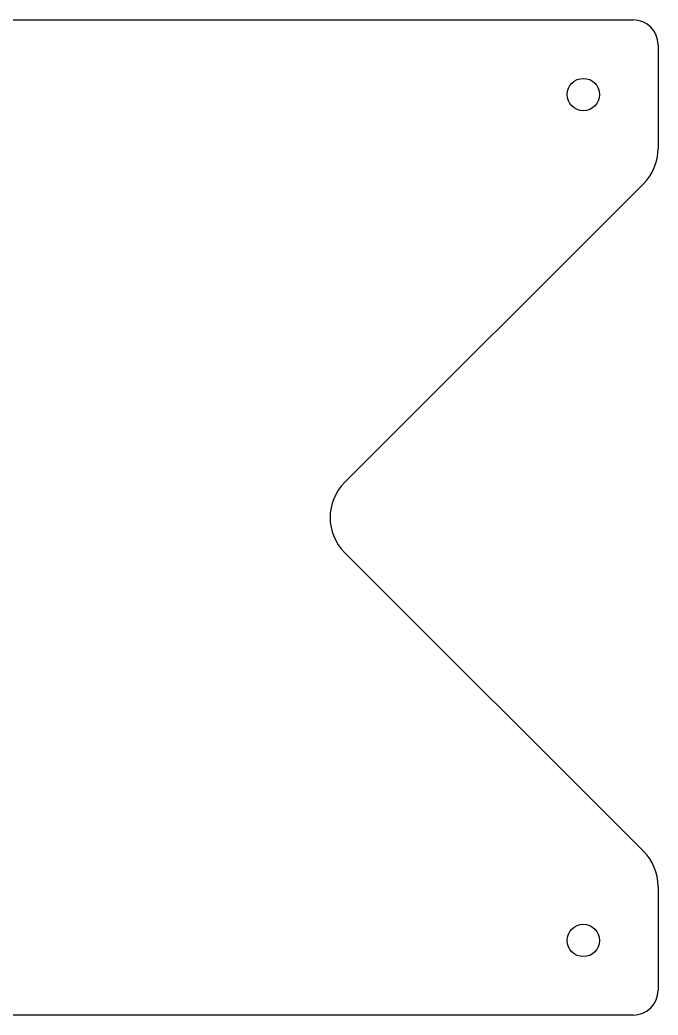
# Model space of a CAD drawing. Header units: millimetres. Extents: x -275 to 275, y -100 to 100.
# Drawn here: x 146.9 to 275, y -100 to 100 of the extents above; entities that cross this region are included whole.
import ezdxf

# ---------------------------------------------------------------- set-up
doc = ezdxf.new("R2010")
doc.units = ezdxf.units.MM

msp = doc.modelspace()

# ---------------------------------------------------------------- linework, layer by layer
for p, q in [((-270, 100), (270, 100)), ((275, 95), (275, 74.14)), ((272.07, 67.07), (212.07, 7.07)), ((212.07, -7.07), (272.07, -67.07)), ((275, -74.14), (275, -95)), ((270, -100), (-270, -100))]:
    msp.add_line(p, q)
for centre in [(260, 85), (260, -85)]:
    msp.add_circle(centre, 3.25)
for centre, radius, start, end in [((270, 95), 5, 0, 90), ((265, 74.14), 10, -45, 0), ((219.14, 0), 10, 135, -135), ((265, -74.14), 10, 0, 45), ((270, -95), 5, -90, 0)]:
    msp.add_arc(centre, radius, start, end)

doc.saveas('drawing.dxf')
